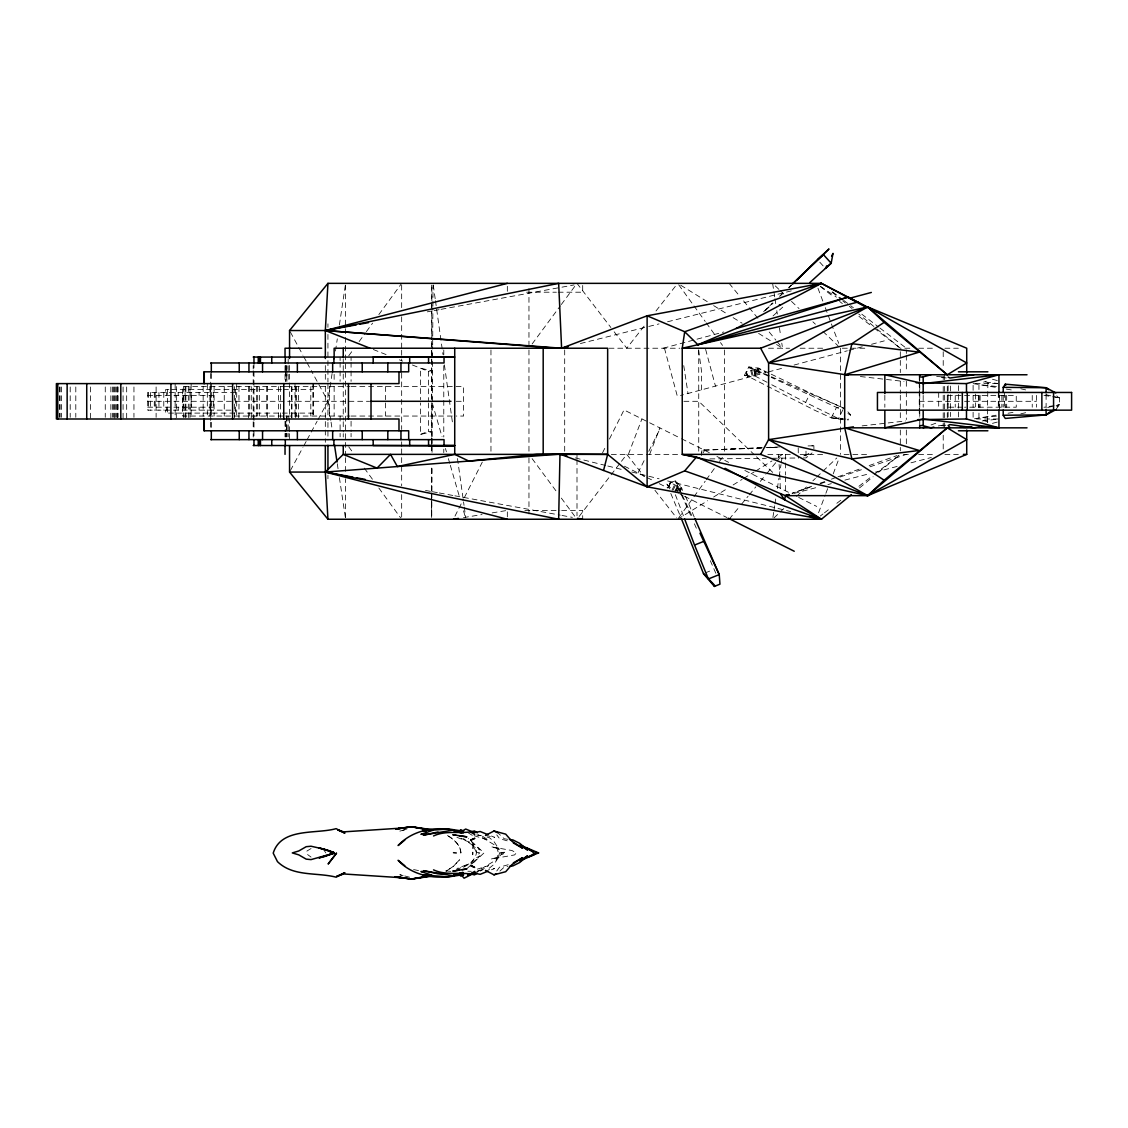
<?xml version="1.0" encoding="UTF-8"?>
<svg xmlns="http://www.w3.org/2000/svg" width="1128" height="1128" viewBox="0 0 1128 1128"><rect width="100%" height="100%" fill="white"/><g stroke="black" fill="none" stroke-linecap="round" stroke-linejoin="round"><path stroke-width="0.75" stroke-dasharray="5 3.75" d="M431.812 492.837L431.671 517.484L431.686 492.837M431.686 491.089L431.714 466.442L431.657 494.6M431.728 445.306L431.714 452.356L431.657 448.831M431.728 443.558L431.728 438.27M431.728 436.508L431.77 403.063M431.77 399.538L431.812 350.258M431.812 348.496L431.812 341.446M431.812 339.683L431.841 311.525M431.841 309.763L431.869 285.116M431.827 491.089L431.968 466.442M432.052 452.356L432.094 445.306M432.109 443.558L432.137 438.27M432.151 436.508L432.673 346.733M432.673 344.971L432.715 337.935M432.729 336.172L432.898 308M432.898 306.238L433.025 285.116M701.461 389.865L701.616 371.775L698.303 348.228M843.25 419.743L831.28 417.839L814.698 410.254L747.596 376.089L750.064 376.851M332.097 373.551L327.938 401.3L330.8 420.377M335.481 351.005L337.3 338.865M339.387 324.991L345.619 283.354M773.667 512.422L772.61 519.247L778.898 513.24M773.921 510.716L774.71 505.598M774.964 503.892L776.022 497.053M777.333 488.523L778.898 478.272M779.166 476.566L780.999 464.623M781.253 462.917L782.564 454.373L773.568 459.942M476.481 850.526C476.932 858.662 470.024 863.963 463.481 867.235M757.283 369.265L757.72 368.095L766.081 372.55L680.536 395.477M818.575 512.761L825.287 494.924M825.893 493.303L828.347 486.817M833.225 473.845L839.331 457.63M628.395 454.373L641.917 418.911M703.026 452.934L704.845 450.03L701.32 450.185L701.348 452.85M649.629 454.373L659.894 427.921M675.517 490.074L677.265 486.083L674.629 491.357M847.904 411.833L850.611 414.808L847.96 420.194L847.396 419.193M759.962 374.2L758.439 368.504L746.2 371.775L747.596 376.865L744.438 375.3L748.809 366.938L758.707 368.179L769.663 373.439M602.521 452.85L604.819 448.253M609.43 439.06L624.01 409.943L680.17 438.073M637.94 472.984L644.13 460.619M648.769 451.341L660.388 428.161M667.804 487.945L670.441 482.671L681.777 488.339L679.126 493.613M668.016 488.043L670.652 482.77M672.006 490.046L674.643 484.772M672.908 490.497L675.545 485.223M675.672 491.879L678.309 486.605M676.969 492.527L679.592 487.254M678.238 493.162L680.875 487.888M744.438 375.3L754.843 375.92L758.707 368.179M845.859 419.08L838.485 418.601L805.66 402.428L810.369 393.023L843.73 408.139L836.525 407.363L771.228 377.386M842.983 409.633L838.485 418.601L831.28 417.839L836.525 407.363L841.446 409.929M454.965 516.159L463.552 499.168M464.341 497.631L482.305 462.099M290.389 470.531L302.91 447.449M303.742 445.912L306.238 441.302M307.07 439.765L310.411 433.603M311.243 432.066L317.095 421.308M317.927 419.771L327.938 401.3L311.243 370.534M987.395 422.746L987.902 380.714L983.588 382.124M470.912 863.907L474.169 858.901L479.992 855.87L471.236 864.415M1055.836 409.675L1059.389 404.74L1059.389 397.874L1057.613 395.406M678.703 517.837L692.973 498.097M693.988 496.687L705.211 481.177M706.227 479.767L714.376 468.487M719.481 461.437L722.54 457.207M348.735 355.785L352.895 350.103M359.113 341.587L365.345 333.056M366.374 331.646L372.607 323.116M378.839 314.599L401.667 283.354M496.757 870.985L499.563 867.15L510.265 864.147M532.106 343.998L560.292 305.914M561.335 304.504L577 283.354L610.882 327.529M579.115 516.483L620.414 462.663M621.472 461.281L626.773 454.373L644.102 476.467M644.102 326.147L626.773 348.228L611.94 328.897M656.017 310.961L676.603 284.735M729.139 519.247L740.264 505.739M741.378 504.385L748.061 496.278M749.175 494.924L755.845 486.817M760.3 481.402L765.87 474.648M766.984 473.295L775.881 462.494M776.995 461.14L782.564 454.373M765.63 310.327L773.061 303.122M788.909 287.753L791.306 285.426M763.585 311.751L772.61 303.037M779.519 296.382L782.987 293.026M788.895 287.316L791.348 284.961M467.246 868.377L484.011 852.937L468.402 838.569M471.659 864.118L478.765 857.28M765.024 310.468L772.581 303.206M780.139 295.945L782.663 293.534M788.965 287.485L791.489 285.06M780.167 512.041L783.932 508.432M796.523 496.419L807.845 485.618M812.879 480.81L815.389 478.399M816.644 477.2L821.678 472.392M822.932 471.194L836.779 457.982M499.93 871.07L504.315 867.009L507.741 866.572M773.032 315.925L782.761 307.112M803.249 457.94L806.069 457.912L812.061 452.948M859.508 487.93L873.114 476.749M878.557 472.279L898.96 455.5L874.101 474.578M489.185 868.25L493.867 864.499L498.731 857.012L490.948 859.085L514.579 854.925L516.384 852.923L511.929 850.512L490.948 846.747L498.731 848.82L493.867 841.333L489.185 837.582L484.546 836.468M820.267 516.06L823.031 513.931M824.413 512.873L828.544 509.673M836.835 503.299L843.73 497.984M858.916 486.281L872.72 475.649M1056.739 406.771L1059.389 404.74L1043.978 407.279M480.119 871.168L488.593 865.585L477.341 869.138M677.688 519.247L707.651 500.719M713.643 497.011L727.123 488.664M733.115 484.955L742.111 479.4M743.606 478.469L754.096 471.983M755.591 471.067L772.074 460.873M311.074 848.524L306.915 851.062L306.802 853.966L311.046 857.111M680.41 488.142L681.495 487.564L682.525 490.44M477.116 871.648L480.02 870.196L476.693 870.886M456.403 869.787L469.389 863.71L456.911 868.504M804.32 455.571L811.808 452.539M669.976 489.03L666.789 484.138L675.601 480.782L682.186 488.283L675.757 490.863M705.042 572.982L712.797 569.866M491.441 869.787L494.67 868.49L488.551 869.759M476.904 871.45L480.02 870.196L476.735 871.14M420.561 434.379L428.386 431.291L431.77 431.869L420.561 434.379L420.561 402.936M803.785 455.811L811.004 452.962M931.065 424.946L935.789 423.211M811.737 486.224L792.053 493.303L811.991 486.619M819.943 483.277L824.864 481.501M831.421 479.146L836.341 477.384M837.991 476.791L862.596 467.937M869.152 465.582L897.042 455.557M820.267 483.785L825.231 482.093M840.12 477.003L863.301 469.079M869.928 466.823L906.334 454.373M402.696 830.236L406.968 828.953M992.457 423.367L997.321 422.055M663.193 348.228L723.795 331.984M768.253 371.972L783.029 368.01M793.999 365.077L847.34 350.78M848.975 350.343L863.146 346.55M871.521 344.294L884.31 340.868M793.971 493.444L817.715 487.226M827.896 484.561L831.294 483.672M844.858 480.119L868.602 473.915M875.384 472.139L897.423 466.357M910.987 462.818L931.347 457.489M399.848 831.096L404.769 829.855M580.412 343.532L647.077 326.894M648.783 326.457L659.034 323.905M667.579 321.762L792.364 290.615M1020.784 413.849L1029.173 411.861M1047.644 407.504L1059.389 404.74M482.995 869.744L477.919 870.901L496.405 859.747L498.407 852.923L496.405 846.085L477.919 834.946L482.995 836.088M938.313 425.919L946.307 424.621M427.244 311.85L432.419 310.905M434.153 310.581L439.328 309.636M441.062 309.326L560.235 287.471M561.97 287.161L574.053 284.933M412.411 364.993L428.386 371.324L431.77 370.731L420.561 368.221L420.561 399.664M974.564 418.756L996.066 415.203M1008.037 413.229L1016.596 411.805M463.509 517.597L482.051 514.551M492.161 512.887L505.64 510.674M666.789 484.138L672.316 489.622M941.231 425.735L945.8 425.2M982.164 420.955L998.943 418.996L976.552 418.996M862.13 425.876L905.742 420.955M813.922 448.775L813.88 445.771L808.522 446.011M996.405 416.133L978.949 418.037L978.949 411.847M701.376 455.529L701.997 450.157M761.499 448.042L701.348 450.185M769.31 447.689L777.615 447.322L767.125 447.675M779.758 446.899L723.302 449.325M704.281 450.142L765.376 447.745M808.029 445.927L813.88 445.771M709.85 458.899L766.293 458.32M772.398 458.264L798.68 457.982M526.607 292.208L556.4 292.208M558.163 292.208L582.697 292.208L582.697 284.834M609.007 348.228L679.846 348.228M768.506 348.228L789.586 348.228M800.133 348.228L824.737 348.228M842.306 348.228L865.162 348.228M909.859 348.228L900.313 348.228L858.704 314.007M918.629 348.228L934.435 348.228M944.897 348.228L958.335 348.228M973.111 390.344L973.111 383.605L998.943 383.605M285.144 386.566L182.609 386.566L182.609 416.049L285.144 416.049M285.624 386.566L349.892 386.566M351.076 386.566L463.594 386.566L463.594 416.049L456.205 416.049M168.876 389.512L165.675 389.512L165.675 392.459M171.47 389.512L282.268 389.512M283.424 389.512L313.528 389.512M235.541 392.459L147.712 392.459L147.712 410.155L235.541 410.155M147.669 395.406L213.319 395.406M961.155 395.406L947.774 395.406L947.774 407.194L962.818 407.194M964.553 395.406L1016.257 395.406L1016.257 407.194L964.553 407.194M147.669 401.3L369.617 401.3M456.205 401.3L463.594 401.3M683.892 401.3L698.74 401.3L753.941 454.373M919.264 401.3L960.774 401.3M964.553 401.3L1036.42 401.3M147.669 407.194L213.319 407.194M313.528 413.102L165.675 413.102L165.675 410.155M285.624 416.049L349.892 416.049M351.076 416.049L455.219 416.049M611.334 454.373L681.016 454.373M767.801 454.373L790.39 454.373M800.133 454.373L823.778 454.373M844.068 454.373L869.011 454.373M903.331 454.373L909.859 454.373M918.629 454.373L934.435 454.373M944.897 454.373L958.335 454.373M524.858 510.406L559.911 510.406M561.659 510.406L582.697 510.406L582.697 517.78M467.852 871.239L471.278 871.31M983.588 420.49L987.902 421.886M996.405 386.467L978.949 384.577L978.949 390.767M831.28 417.839L842.56 418.784M445.8 870.915L451.059 871.366M946.307 377.993L936.663 376.343M860.382 376.541L903.993 381.447M938.186 376.512L945.8 377.401M985.59 382.054L997.265 383.421M507.741 839.26L504.315 838.837L497.744 832.746M973.111 383.605L996.066 387.397M1006.331 389.104L1014.89 390.514M1043.978 395.322L1059.389 397.874L1056.739 395.843M425.51 490.44L430.699 491.385M432.419 491.709L437.608 492.654M439.328 492.964L453.146 495.502M454.88 495.812L560.235 515.129M561.97 515.454L572.333 517.357M476.495 852.204L479.781 852.867L477.511 854.939L473.422 845.986L463.481 838.597M413.609 869.575L419.898 870.844M476.693 834.946L480.02 835.636L476.735 834.706M485.491 835.439L494.67 837.343L491.441 836.045M1020.784 388.765L1029.173 390.739M1045.966 394.701L1059.389 397.874M575.351 457.926L606.117 465.596M607.823 466.019L623.206 469.854M631.75 471.983L647.119 475.819M648.84 476.242L659.09 478.794M667.635 480.923L790.672 511.59M403.133 875.568L399.848 874.736L402.696 875.596M404.769 875.977L409.704 877.231M992.457 379.248L997.321 380.559M507.205 840.825L499.563 838.682L496.757 834.847M474.127 835.679L488.593 840.247L480.119 834.664M456.911 837.343L469.389 842.122L459.279 837.399M373.297 349.511L387.961 355.32M399.382 359.832L402.64 361.129M768.365 376.075L748.343 367.474M748.809 366.938L769.818 376.061M771.397 376.752L843.73 408.139M847.932 413.624L850.611 414.808M771.228 374.2L810.369 393.023M681.495 438.736L709.315 452.666M716.929 456.473L728.688 462.367M744.818 470.446L791.546 493.838M798.652 497.406L816.686 506.43M624.433 466.216L644.849 476.439M647.035 477.539L654.621 481.332M659.217 483.644L667.395 487.733M680.015 494.05L683.018 495.559M684.513 496.306L726.911 517.54M754.843 375.92L770.241 383.957M771.778 384.761L805.66 402.428M680.678 285.215L707.651 301.895M713.643 305.603L727.123 313.936M733.115 317.645L742.111 323.2M758.594 333.394L770.579 340.811M776.572 344.519L782.564 348.228L781.774 343.109M468.064 832.69L472.322 835.383M820.479 286.315L836.454 297.172M832.563 291.87L842.306 299.315M843.702 300.372L849.271 304.63M850.653 305.688L853.445 307.817M861.792 314.19L878.5 326.951M879.896 328.022L906.334 348.228L906.334 353.445M820.267 286.54L834.071 297.186M839.585 301.43L842.348 303.559M858.916 316.319L872.72 326.951M874.101 328.022L898.945 347.17M832.027 292.082L841.319 299.71M842.644 300.795L845.295 302.981M849.299 306.28L851.992 308.48M778.898 289.36L772.61 283.354L773.667 290.178M780.167 290.559L783.932 294.168M791.489 301.373L799.033 308.578M812.879 321.804L815.389 324.201M822.932 331.406L838.034 345.831M756.451 456.798L772.765 472.463M471.236 841.417L479.992 849.962L474.169 846.931L470.912 841.939M755.351 375.328L753.575 369.801L755.097 375.497M819.788 262.175L823.172 265.926M729.139 283.354L739.15 295.522M743.606 300.922L748.061 306.337M749.175 307.676L759.186 319.844M769.211 332.013L775.881 340.12M776.995 341.474L782.564 348.228M654.931 490.271L676.603 517.865M532.106 458.617L557.161 492.457M561.335 498.097L575.957 517.837M348.735 446.829L352.895 452.511M364.302 468.12L372.607 479.485M378.839 488.001L400.623 517.837M678.703 284.764L692.973 304.504M693.988 305.914L705.211 321.438M706.227 322.848L714.376 334.128M720.496 342.588L722.54 345.408M323.708 849.793L325.837 852.923M290.389 332.069L302.91 355.151M303.742 356.688L306.238 361.298M307.07 362.835L310.411 368.997M679.324 490.412L674.911 480.866M681.382 494.741L691.802 517.921M710.302 560.686L716.351 574.434M675.601 480.782L681.65 493.768M682.313 495.206L692.648 517.442M694.397 523.801L696.343 528.214M670.793 493.472L680.762 517.16M685.542 496.292L694.256 517.117M675.39 494.741L684.047 517.47M817.955 288.218L822.848 301.19M825.287 307.676L830.786 322.284M831.392 323.905L838.724 343.363M432.25 402.992L442.021 436.691M445.447 448.479L446.42 451.849M448.38 458.588L449.846 463.65M450.326 465.328L459.124 495.657M463.523 510.829L465.483 517.569M747.582 376.865L746.2 371.775L747.723 377.471M757.466 368.757L759.003 374.454M756.084 369.124L757.635 374.82M754.702 369.505L756.225 375.201M754.435 369.575L756.014 375.257M751.713 370.294L753.236 375.991M750.74 370.562L752.263 376.259M746.426 371.718L747.949 377.415M705.62 349.384L715.462 386.114M664.462 348.228L677.35 396.323M773.921 291.898L774.71 297.017M774.964 298.723L775.754 303.841M776.797 310.665L777.333 314.077M779.42 327.74L780.731 336.271M683.751 365.627L688.009 393.475M331.054 422.112L332.097 429.049M337.3 463.749L338.076 468.952M339.387 477.623L345.619 519.247L345.619 478.765M433.279 285.088L435.211 298.962M435.464 300.697L442.966 354.474M444.418 364.88L452.652 423.846M457.489 458.546L464.031 505.372M464.271 507.106L465.723 517.512M778.278 454.373L778.546 457.756M779.081 464.51L779.758 472.956M779.885 474.634L780.294 490.116M805.998 451.172L806.069 457.912M798.215 447.886L798.314 457.996M1046.107 394.518L1046.107 408.082M1036.42 395.406L1036.42 407.194M1032.233 395.406L1032.233 407.194M1006.684 395.406L1006.684 407.194M1005.668 395.406L1005.668 407.194M1004.428 392.459L1004.428 407.194M1003.215 395.406L1003.215 407.194M1001.875 395.406L1001.875 407.194M999.38 395.406L999.38 410.155M998.943 392.459L998.943 410.155M998.308 392.459L998.308 410.155M980.091 395.406L980.091 407.194M978.949 395.406L978.949 407.194M978.808 395.406L978.808 407.194M975.635 394.067L975.635 406.926M973.111 395.406L973.111 407.194M973.111 412.256L973.111 418.996M958.419 385.663L958.419 416.937M955.247 395.406L955.247 407.194M950.495 386.03L950.495 416.57M948.112 385.734L948.112 416.881M947.28 386.382L947.28 417.896M944.658 374.764L944.658 379.741M944.658 386.382L944.658 421.209M944.658 422.859L944.658 427.836M943.22 351.71L943.22 367.375M943.22 376.075L943.22 379.544M943.22 386.509L943.22 393.475M943.22 395.209L943.22 421.322M943.22 423.056L943.22 426.539M943.22 435.239L943.22 449.156M938.693 392.459L938.693 407.194M923.183 395.406L923.183 407.194M919.757 376.16L919.757 426.44M919.644 376.907L919.644 380.39M919.644 382.138L919.644 416.979M919.264 374.947L919.264 380.221M919.264 381.969L919.264 417.12M906.334 355.193L906.334 372.592M906.334 381.292L906.334 389.992M906.334 391.726L906.334 419.574M906.334 430.022L906.334 443.939M900.313 351.71L900.313 358.662M900.313 360.41L900.313 372.592M900.313 381.292L900.313 393.475M900.313 395.209L900.313 421.322M900.313 430.022L900.313 445.673M900.313 447.421L900.313 450.904M884.845 395.308L884.845 407.293M840.557 348.228L840.557 454.373M785.497 454.373L785.497 461.253M785.497 462.974L785.497 475.015M785.497 476.735L785.497 492.217M724.571 349.962L724.571 452.638M698.74 349.934L698.74 454.373M577 454.373L577 457.883M577 459.646L577 515.75M564.691 349.962L564.691 452.638M528.961 288.613L528.961 344.717M528.961 349.962L528.961 454.373M528.961 457.883L528.961 513.987M507.332 286.3L507.332 292.208M507.332 511.872L507.332 517.78M490.962 349.962L490.962 454.373M443.783 349.962L443.783 355.193M443.783 365.627L443.783 398.692M443.783 400.426L443.783 436.973M443.783 449.156L443.783 452.638M431.657 285.116L431.657 309.763M431.657 311.525L431.657 339.683M431.657 341.446L431.657 348.496M431.657 350.258L431.657 440.033M431.657 441.795L431.657 447.069M431.657 496.362L431.657 517.484M428.386 371.324L428.386 401.3M428.386 402.936L428.386 431.291M401.667 285.116L401.667 308M401.667 316.799L401.667 348.496M401.667 350.258L401.667 360.819M401.667 373.142L401.667 429.472M401.667 441.795L401.667 447.069M401.667 448.831L401.667 455.881M401.667 457.63L401.667 485.801M401.667 494.6L401.667 519.247M385.607 386.566L385.607 399.664M385.607 402.936L385.607 416.049M351.076 357.068L351.076 360.537M351.076 362.271L351.076 369.209M351.076 370.943L351.076 381.363M351.076 421.252L351.076 431.657M351.076 433.392L351.076 436.86M345.619 285.102L345.619 326.923M345.619 328.671L345.619 456.502M345.619 457.63L345.619 477.426M343.25 358.774L343.25 363.879M343.25 365.585L343.25 372.381M343.25 374.087L343.25 420.011M343.25 421.717L343.25 431.925M343.25 433.631L343.25 437.029M340.106 357.068L340.106 360.537M340.106 362.271L340.106 369.209M340.106 370.943L340.106 381.363M340.106 416.049L340.106 431.657M340.106 433.392L340.106 436.86M334.142 374.369L334.142 381.334M334.142 386.566L334.142 416.049M329.432 386.566L329.432 416.049M327.938 323.849L327.938 327.36M327.938 334.41L327.938 381.941M327.938 383.703L327.938 420.673M327.938 422.422L327.938 440.033M327.938 475.24L327.938 478.765M325.329 365.557L325.329 372.55M325.329 374.299L325.329 381.306M325.329 386.566L325.329 428.302M325.329 430.05L325.329 442.303M313.528 383.605L313.528 417.515M312.851 383.605L312.851 417.515M310.806 386.566L310.806 416.049M298.398 386.566L298.398 418.996M296.396 386.566L296.396 416.049M295.691 386.566L295.705 418.996M295.014 383.605L295.014 417.515M291.926 386.566L291.926 418.996M291.673 386.566L291.673 418.996M289.558 365.486L289.558 372.466M289.558 374.214L289.558 431.883M289.558 433.631L289.558 442.359M288.176 358.803L288.176 364.006M288.176 365.74L288.176 372.677M288.176 374.411L288.176 381.363M288.176 416.049L288.176 431.657M288.176 433.392L288.176 436.86M286.907 365.74L286.907 369.209M286.907 370.943L286.907 381.363M286.907 416.049L286.907 431.657M286.907 433.392L286.907 436.86M286.639 365.74L286.639 372.677M286.639 374.411L286.639 381.363M286.639 416.049L286.639 431.657M286.639 433.392L286.639 436.86M285.835 365.74L285.835 369.209M285.835 370.943L285.835 381.363M285.835 421.252L285.835 431.657M285.835 433.392L285.835 436.86M285.624 365.74L285.624 369.209M285.624 370.943L285.624 381.363M285.624 421.252L285.624 431.657M285.624 433.392L285.624 436.86M285.031 365.74L285.031 372.677M285.031 374.411L285.031 381.363M285.031 421.252L285.031 431.657M285.031 433.392L285.031 436.86M280.548 386.566L280.548 418.996M278.461 386.566L278.461 418.996M267.435 386.566L267.435 417.515M266.687 386.566L266.687 416.049M259.355 386.566L259.355 416.049M257.678 386.566L257.678 416.049M256.648 386.566L256.648 416.049M253.969 362.976L253.969 420.476M253.969 422.21L253.969 439.638M253.208 365.585L253.208 368.983M253.208 370.689L253.208 420.011M253.208 421.717L253.208 431.925M253.208 433.631L253.208 437.029M251.248 386.566L251.248 418.996M249.556 386.566L249.556 416.049M248.555 386.566L248.555 418.996M238.967 386.566L238.967 418.996M236.683 383.605L236.683 417.515M235.541 389.512L235.541 413.102M234.582 386.566L234.624 418.996M224.261 386.566L224.261 416.049M214.108 386.566L214.108 416.049M213.319 392.459L213.319 410.155M211.317 373.495L211.317 381.927M211.317 383.605L211.317 418.996M211.317 422.365L211.317 429.105M210.71 386.566L210.71 416.049M210.682 373.424L210.682 420.476M210.682 422.21L210.682 429.176M209.893 386.566L209.893 416.049M207.326 383.605L207.326 417.515M203.167 386.566L203.167 416.049M199.092 392.459L199.092 395.406M199.092 407.194L199.092 410.155M191.605 395.406L191.605 407.194M191.14 383.605L191.14 417.515M190.054 392.459L190.054 395.406M190.054 407.194L190.054 410.155M189.969 386.566L189.969 417.515M188.334 386.566L188.334 417.515M185.88 386.566L185.88 417.515M185.091 392.459L185.091 395.406M185.091 407.194L185.091 410.155M185.077 386.566L185.077 417.515M183.427 386.566L183.427 417.515M183.074 395.406L183.074 407.194M178.21 392.459L178.21 395.406M178.21 407.194L178.21 410.155M176.349 386.566L176.306 418.996M175.15 383.605L175.15 418.996M167.607 389.512L167.607 413.102M166.577 392.459L166.577 395.406M166.577 407.194L166.577 410.155M163.786 392.459L163.786 410.155M158.949 392.459L158.949 410.155M156.115 386.974L156.115 417.304M155.185 392.459L155.185 410.155M154.296 392.459L154.296 410.155M150.532 392.459L150.532 410.155M148.628 392.459L148.628 410.155M133.95 386.974L133.95 417.304M126.674 386.974L126.674 418.996M123.079 386.974L123.079 418.996M117.975 386.974L117.975 417.304M117.749 386.974L117.749 417.304M117.594 386.974L117.594 417.304M116.452 386.974L116.452 417.304M115.211 386.974L115.211 417.304M114.718 386.974L114.718 418.996M113.209 386.974L113.209 417.304M112.8 386.974L112.8 417.304M110.868 386.974L110.868 418.996M105.257 386.974L105.257 417.304M90.437 386.974L90.437 418.996M75.802 386.974L75.802 417.304M70.204 386.974L70.204 417.304M61.448 386.974L61.448 417.304M60.038 386.974L60.038 417.304M59.713 386.974L59.713 417.304M473.168 843.391L472.745 854.784L473.168 843.391M460.929 852.401L460.816 853.135C460.562 844.421 453.371 838.837 446.448 834.903C451.426 837.695 460.435 844.181 460.929 852.401M499.662 852.923L497.8 858.309L502.552 852.923L497.8 847.523L499.662 852.923M670.441 482.671L668.114 487.395L670.441 482.671M678.069 486.478L675.432 491.752L678.111 486.506M504.315 852.232L502.82 854.389L498.407 852.923L504.315 852.232M459.463 859.86L453.498 866.248L446.025 871.197L453.498 866.248L459.463 859.86"/><path stroke-width="1.5" d="M325.329 358.549L325.329 330.532L327.938 283.354L821.424 283.354L876.921 312.005M703.491 573.602L714.405 586.433L714.644 585.305L703.491 573.602L681.354 518.654M788.782 494.487L785.497 495.657L784.58 499.76L780.294 493.585L696.498 457.023L682.243 454.373L682.243 348.228L684.71 331.731L821.424 283.354L864.598 306.351M603.55 470.461L607.654 454.373L607.654 348.228L334.142 348.228L334.142 358.676M831.59 256.239L833 253.391L831.181 263.219L825.442 268.422L826.754 265.785M966.724 430.022L966.724 454.373L867.672 495.657L682.243 454.373L760.625 454.373L768.605 439.638L768.605 362.976L760.625 348.228L682.243 348.228L867.672 306.943L966.724 348.228L966.724 373.213M1055.836 392.939L1046.107 387.736L1005.274 384.169L1003.215 387.341L1003.215 392.459M949.959 427.582L948.112 425.538L949.903 424.579L973.929 427.836L979.471 426.877M289.558 358.493L289.558 330.532L327.938 283.354M289.558 445.856L289.558 472.068L325.329 472.068L343.25 454.373L377.048 468.106L390.528 454.373L397.366 466.555L454.725 454.373L468.867 461.07L536.688 454.373L559.981 454.09L647.119 486.817L684.71 470.869L696.498 457.023M535.814 852.556L529.145 856.631L538.578 852.923L535.814 852.556L533.755 854.925L519.994 860.861M792.575 283.777L828.967 248.964L796.904 279.984M809.664 282.719L831.181 263.219L823.257 254.477L792.744 283.847M760.625 454.373L867.672 495.657L884.14 480.218L947.28 427.836L966.724 439.638L867.672 495.657L785.497 495.657L780.294 493.585M817.518 259.68L823.257 254.477M853.417 426.863L768.605 439.638L867.672 495.657L947.28 427.836M289.558 472.068L327.938 519.247L821.424 519.247L851.344 494.642M404.811 840.078L398.099 845.549C410.86 831.604 431.812 826.443 449.959 829.644M1003.215 410.155L1003.215 415.259L1005.274 418.446L1046.107 414.878L1051.423 410.818M760.625 348.228L867.672 306.943L966.724 362.976L947.28 374.764L884.14 322.382L851.894 343.688L768.605 362.976L848.185 375.159M477.285 873.044L474.451 874.905L469.431 873.58M519.938 860.664L527.622 855.757L519.754 862.483L512.873 865.909L509.461 866.346M474.719 871.366L470.376 873.932C458.081 872.24 445.419 875.441 433.533 869.871M768.605 362.976L867.672 306.943L947.28 374.764M513.325 862.864L522.476 857.703L511.858 864.64L505.711 871.704L493.965 874.82L485.491 870.407M867.672 495.657L873.833 492.287M1003.215 415.259L1046.107 414.878L1055.836 409.675M788.81 494.529L785.497 495.657L821.424 519.247L647.119 486.817L647.119 315.798L684.71 331.731L697.936 344.731L735.978 328.544L821.424 283.354L647.119 315.798L561.603 348.228L325.329 330.532L289.558 330.532M485.491 835.439L493.965 831.012L505.711 834.142L511.858 841.192L522.476 848.129L513.325 842.968M475.678 872.381L464.073 878.19L460.069 873.424L452.821 875.723L423.24 870.689L438.031 873.833L446.505 873.678M493.965 874.82L496.475 873.678M714.405 586.433L719.946 584.163L719.241 574.603L694.933 518.725M699.966 533.163L719.241 574.603L708.37 578.96L694.552 545.064L704.323 541.158M488.212 871.084L480.161 874.327L474.536 873.227L467.528 875.173L473.774 872.691M334.424 853.064L324.356 856.617L319.055 857.9L334.424 853.064L311.018 859.606L306.196 859.141L298.751 854.855L292.293 852.923L298.751 850.977L306.196 846.691L311.018 846.226L324.356 849.215L334.353 852.768L330.151 852.923M923.183 427.836L926.328 426.68M919.757 374.764L919.644 376.907L922.422 377.104L930.995 374.764M462.861 872.311L453.061 875.568L463.199 872.79M869.716 308.607L848.284 297.059L697.936 344.731L857.971 302.008M433.533 835.961C445.419 830.391 458.081 833.592 470.376 831.914L474.719 834.48M735.978 328.544L848.284 297.059M933.829 427.047L930.995 427.836L922.422 425.496L919.644 425.693L919.757 427.836M916.204 382.829L966.485 383.605L998.943 374.764L998.943 392.459M432.687 876.019L411.607 879.036L395.152 876.978L411.607 879.036L431.559 875.793M849.088 298.412L871.338 292.448M471.109 831.815L474.451 830.927L477.285 832.802M785.497 495.657L788.895 494.769M370.04 348.228L325.329 330.532L507.332 283.354M568.441 346.522L561.603 348.228L558.656 283.354L325.329 330.532L556.287 348.228M811.173 285.92L821.424 283.354M438.031 831.999L423.24 835.143L452.821 830.109L460.069 832.408L465.667 829.038L474.536 832.605L480.161 831.505L488.212 834.748M325.329 330.532L356.42 324.836M359.874 324.201L368.518 322.622M429.26 875.779L411.607 879.036L395.773 876.71L403.57 877.866L343.702 873.974L336.609 876.4L344.886 872.677L336.13 877.175C316.672 872.184 293.125 876.95 277.474 861.637L273.202 853.135C281.239 827.346 315.741 834.353 336.13 828.657L344.886 833.155L337.991 830.053M453.4 519.247L458.461 518.415M454.993 875.427C435.38 879.953 412.115 875.596 398.099 860.283L404.811 865.754M462.565 874.75L448.761 876.865L433.378 875.737L420.927 871.493L424.368 872M459.082 870.153L452.821 871.112L466.893 868.969L462.198 869.688M973.929 374.764L949.903 378.021L948.112 377.076M426.102 833.578L420.927 834.339L433.378 830.095L448.761 828.967L462.565 831.082M398.438 828.445L411.607 826.796L432.687 829.813M917.952 419.588L966.485 418.996L998.943 427.836L998.943 410.155M398.536 828.516L411.607 826.796L431.559 830.039M971.885 426.962L969.347 427.216A14.368 2.919 -7.2 0 1 960.393 426.92M992.457 375.088L998.943 374.764L923.183 383.605L884.845 374.764L884.845 393.601M253.208 357.068L454.725 357.068M422.746 874.835L431.079 874.778M321.706 348.228L285.031 348.228L285.031 357.068M210.682 362.976L444.037 362.976L444.037 357.068M958.419 371.817L987.902 371.817M1027.03 374.764L844.689 374.764L844.689 427.836L851.894 458.913L884.14 480.218M371.013 401.3L450.974 401.3M1027.03 427.836L844.689 427.836L919.165 450.467L851.894 458.913L768.605 439.638M958.419 430.783L987.902 430.783M210.682 439.638L444.037 439.638L444.037 445.532L454.725 445.532L253.208 445.532M647.119 486.817L607.654 454.373L343.25 454.373L343.25 445.532M963.368 454.373L966.724 454.373M607.654 454.373L559.981 454.09L325.329 472.068L327.938 519.247M426.074 831.026L422.746 830.998L426.229 831.406M1003.215 387.341L1046.107 387.736L1048.772 389.752M981.092 426.948L998.943 427.836L923.183 418.996L884.845 427.836L884.845 410.719M453.512 852.683L456.29 852.965M509.461 839.486L512.873 839.923L519.754 843.349L527.622 850.075L521.221 845.986M455.952 835.199L452.821 834.734L466.893 836.863L459.082 835.679M352.965 477.144L325.329 472.068L325.329 445.814M356.42 477.764L365.063 479.358M577.508 518.302L582.697 519.247M430.868 830.349L411.607 826.796L395.773 829.136L403.57 827.966L343.702 831.858L338.019 829.926M566.806 455.797L559.981 454.09L558.656 519.247L325.329 472.068L507.332 519.247M809.467 516.271L821.424 519.247L725.121 468.331M463.481 830.913L460.323 830.053L463.608 830.983M463.199 833.042L453.061 830.264L461.225 832.986M779.392 304.701L780.435 305.025M684.71 470.869L821.424 519.247M538.578 852.923L519.994 844.971M493.965 831.012L497.744 832.746M728.321 518.245L794.239 551.254M867.672 306.943L884.14 322.382M1005.274 384.169L1005.838 385.24M684.668 519.091L694.552 545.064M334.438 444.672L337.046 462.015M1053.566 392.459L1053.566 410.155M1046.107 387.736L1046.107 392.826M1046.107 409.788L1046.107 414.878M1041.863 392.459L1041.863 410.155M967.26 392.459L967.26 410.155M966.485 383.605L966.485 392.459M966.485 410.155L966.485 418.996M962.339 392.459L962.325 410.155M923.183 376.992L923.183 393.714M923.183 410.564L923.183 425.608M543.188 348.228L543.188 454.373M454.725 348.228L454.725 454.373M428.555 362.976L428.555 357.068L454.062 356.8L373.185 357.068L373.185 362.976M428.555 439.638L428.555 445.532L454.062 445.8L373.185 445.532L373.185 439.638M409.675 357.068L409.675 362.976M409.675 439.638L409.675 445.532M408.674 362.976L408.674 371.817L204.027 371.817L204.027 383.605M408.674 439.638L408.674 430.783L204.027 430.783L204.027 418.996M400.962 362.976L400.962 371.817M400.962 430.783L400.962 439.638M398.988 371.817L398.988 383.605L56.4 383.605L56.4 418.996L398.988 418.996L398.988 430.783M387.82 362.976L387.82 371.817M387.82 430.783L387.82 439.638M371.013 383.605L371.013 418.996M362.229 362.976L362.229 371.817M362.229 430.783L362.229 439.638M348.439 383.605L348.439 418.996M343.25 348.228L343.25 357.068M333.902 357.068L333.902 362.976M333.902 439.638L333.902 445.532M332.661 362.976L332.661 371.817M332.661 430.783L332.661 439.638M327.938 445.306L327.938 469.953M297.369 362.976L297.369 371.817M297.369 430.783L297.369 439.638M285.313 357.068L285.313 362.976M285.313 439.638L285.313 445.532M285.031 445.532L285.031 454.373M283.748 383.605L283.748 418.996M271.763 357.068L271.763 362.976M271.763 439.638L271.763 445.532M262.556 362.976L262.556 371.817M262.556 430.783L262.556 439.638M260.455 357.068L260.455 362.976M260.455 439.638L260.455 445.532M260.06 357.068L260.06 362.976M260.06 439.638L260.06 445.532M258.805 357.068L258.805 362.976M258.805 439.638L258.805 445.532M258.256 357.068L258.256 362.976M258.256 439.638L258.256 445.532M253.969 357.068L253.969 362.976M253.969 439.638L253.969 445.532M248.95 362.976L248.95 371.817M248.95 430.783L248.95 439.638M239.235 362.976L239.235 371.817M239.235 430.783L239.235 439.638M232.594 383.605L232.594 418.996M211.317 362.976L211.317 371.817M211.317 430.783L211.317 439.638M204.267 371.817L204.267 383.605M204.267 418.996L204.267 430.783M170.92 383.605L170.92 418.996M120.809 383.605L120.809 418.996M86.729 383.605L86.729 418.996M67.144 383.605L67.144 418.996M57.768 383.605L57.768 418.996M851.894 343.688L844.689 374.764L919.165 352.147L851.894 343.688M336.468 853.247L328.262 863.836L336.468 853.247M474.634 838.386L470.728 840.134L474.634 838.386M463.608 874.863L460.323 875.793L463.481 874.919M1071.6 392.459L877.443 392.459L877.443 410.155L1071.6 410.155L1071.6 392.459M471.927 865.923L470.728 865.698L474.634 867.446L471.927 865.923M328.854 850.625L319.055 847.932L334.353 852.768L328.854 850.625M529.385 849.624L526.649 848.087L533.459 852.091L529.385 849.624"/></g></svg>
